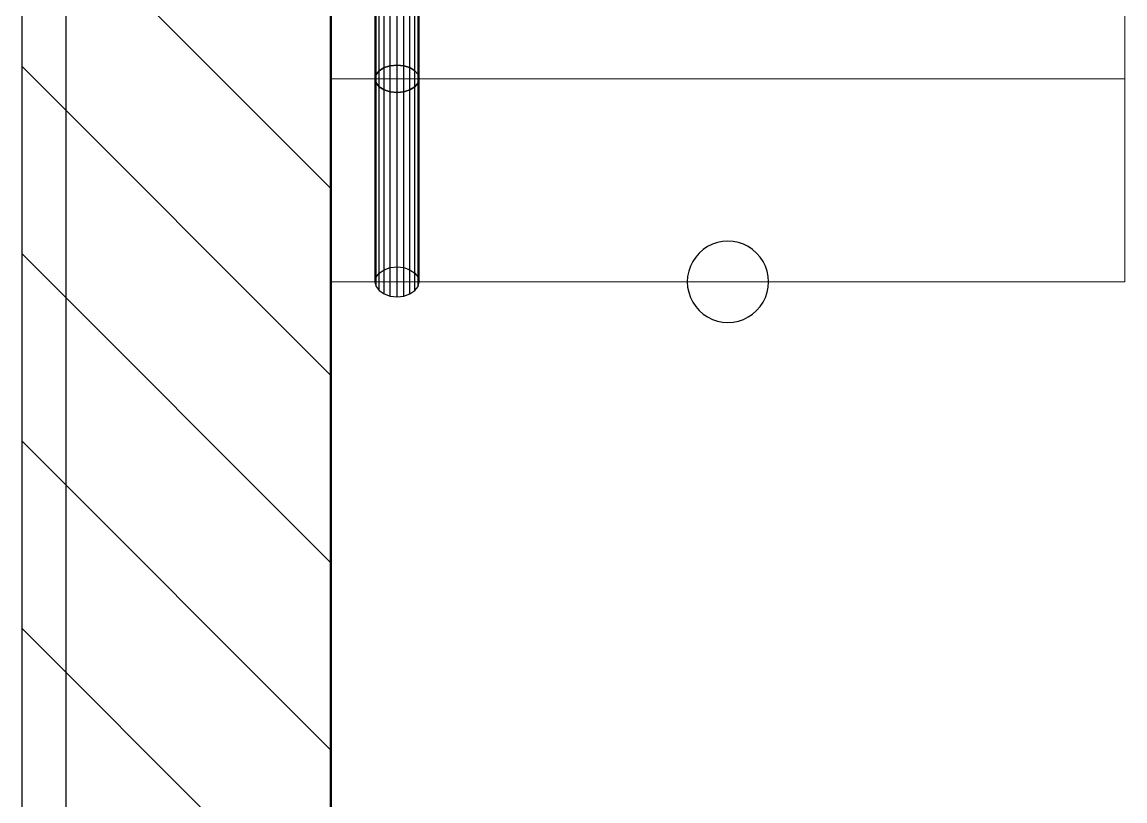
# Model space of a CAD drawing. Extents: x 0 to 756, y -25 to 420.
# Drawn here: x 118.61 to 143.61, y 219.02 to 236.66 of the extents above; entities that cross this region are included whole.
import ezdxf

# ---------------------------------------------------------------- set-up
doc = ezdxf.new("R2010")
doc.units = 0
doc.layers.get('0').update_dxf_attribs({"lineweight": 25})
doc.layers.get('DEFPOINTS').update_dxf_attribs({"lineweight": 25})
for name, color, linetype, lineweight in [('A_Aussenwand', 7, 'Continuous', 25), ('Standard', 7, 'Continuous', 25), ('TREPPE', 7, 'Continuous', 13), ('WAND_HOLZ_TRAGEND', 7, 'Continuous', 13)]:
    doc.layers.add(name, color=color, linetype=linetype, lineweight=lineweight)
doc.layers.add('A_Geschossdecke', color=7, linetype='Continuous', lineweight=25, true_color=0x008080)

# ---------------------------------------------------------------- blocks, each defined once
blk = doc.blocks.new('Referenz-A0T78P30OY')
at = {"layer": 'DEFPOINTS', "color": 0, "linetype": 'Continuous', "lineweight": 18, "ltscale": 0.18}
for p, q in [((125.607, 230.778), (125.607, 230.778)), ((143.607, 230.778), (143.607, 230.778)), ((143.607, 230.778), (143.607, 230.778))]:
    blk.add_line(p, q, dxfattribs=at)
at = {"layer": 'Standard', "color": 0, "lineweight": -2}
for p, q in [((126.632, 235.474), (126.632, 241.775)), ((126.703, 235.56), (126.703, 241.848)), ((126.813, 235.629), (126.813, 241.906)), ((126.953, 235.673), (126.953, 241.943)), ((127.107, 235.688), (127.107, 241.956)), ((127.262, 235.673), (127.262, 241.943)), ((127.401, 235.629), (127.401, 241.906)), ((127.512, 235.56), (127.512, 241.848)), ((127.583, 235.474), (127.583, 241.775)), ((126.607, 241.694), (126.607, 235.378)), ((126.632, 235.282), (126.632, 241.613)), ((126.703, 235.196), (126.703, 241.54)), ((127.512, 235.196), (127.512, 241.54)), ((127.583, 235.282), (127.583, 241.613)), ((127.607, 235.378), (127.607, 241.694)), ((126.813, 235.127), (126.813, 241.482)), ((126.953, 235.083), (126.953, 241.445)), ((127.107, 235.068), (127.107, 241.432)), ((127.262, 235.083), (127.262, 241.445)), ((127.401, 235.127), (127.401, 241.482)), ((126.703, 235.56), (126.632, 235.474)), ((126.632, 235.474), (126.703, 235.56)), ((126.813, 235.629), (126.703, 235.56)), ((126.703, 235.56), (126.813, 235.629)), ((126.703, 230.977), (126.703, 235.56)), ((126.953, 235.673), (126.813, 235.629)), ((126.813, 235.629), (126.953, 235.673)), ((126.813, 231.052), (126.813, 235.629)), ((127.107, 235.688), (126.953, 235.673)), ((126.953, 235.673), (127.107, 235.688)), ((126.953, 231.101), (126.953, 235.673)), ((127.262, 235.673), (127.107, 235.688)), ((127.107, 231.117), (127.107, 235.688)), ((127.107, 235.688), (127.262, 235.673)), ((127.401, 235.629), (127.262, 235.673)), ((127.262, 231.101), (127.262, 235.673)), ((127.262, 235.673), (127.401, 235.629)), ((127.512, 235.56), (127.401, 235.629)), ((127.401, 231.052), (127.401, 235.629)), ((127.401, 235.629), (127.512, 235.56)), ((127.583, 235.474), (127.512, 235.56)), ((127.512, 230.977), (127.512, 235.56)), ((127.512, 235.56), (127.583, 235.474)), ((126.632, 235.474), (126.607, 235.378)), ((126.607, 235.378), (126.632, 235.474)), ((126.632, 235.282), (126.607, 235.378)), ((126.607, 235.378), (126.607, 230.778)), ((126.607, 235.378), (126.632, 235.282)), ((126.632, 230.883), (126.632, 235.474)), ((126.632, 230.673), (126.632, 235.282)), ((126.703, 235.196), (126.632, 235.282)), ((126.632, 235.282), (126.703, 235.196)), ((127.583, 235.282), (127.512, 235.196)), ((127.512, 235.196), (127.583, 235.282)), ((127.607, 235.378), (127.583, 235.474)), ((127.583, 230.883), (127.583, 235.474)), ((127.583, 235.474), (127.607, 235.378)), ((127.607, 235.378), (127.583, 235.282)), ((127.583, 235.282), (127.607, 235.378)), ((127.583, 230.673), (127.583, 235.282)), ((127.607, 230.778), (127.607, 235.378)), ((126.703, 230.578), (126.703, 235.196)), ((126.813, 235.127), (126.703, 235.196)), ((126.703, 235.196), (126.813, 235.127)), ((126.813, 230.503), (126.813, 235.127)), ((126.953, 235.083), (126.813, 235.127)), ((126.813, 235.127), (126.953, 235.083)), ((126.953, 230.455), (126.953, 235.083)), ((127.107, 235.068), (126.953, 235.083)), ((126.953, 235.083), (127.107, 235.068)), ((127.262, 235.083), (127.107, 235.068)), ((127.107, 235.068), (127.262, 235.083)), ((127.107, 230.438), (127.107, 235.068)), ((127.401, 235.127), (127.262, 235.083)), ((127.262, 235.083), (127.401, 235.127)), ((127.262, 230.455), (127.262, 235.083)), ((127.512, 235.196), (127.401, 235.127)), ((127.401, 235.127), (127.512, 235.196)), ((127.401, 230.503), (127.401, 235.127)), ((127.512, 230.578), (127.512, 235.196)), ((126.703, 230.977), (126.813, 231.052)), ((126.813, 231.052), (126.953, 231.101)), ((126.953, 231.101), (127.107, 231.117)), ((127.107, 231.117), (127.262, 231.101)), ((127.262, 231.101), (127.401, 231.052)), ((127.401, 231.052), (127.512, 230.977)), ((126.607, 230.778), (126.632, 230.883)), ((126.607, 230.778), (126.632, 230.673)), ((126.632, 230.883), (126.703, 230.977)), ((127.512, 230.977), (127.583, 230.883)), ((127.583, 230.883), (127.607, 230.778)), ((127.583, 230.673), (127.607, 230.778)), ((126.632, 230.673), (126.703, 230.578)), ((126.703, 230.578), (126.813, 230.503)), ((126.813, 230.503), (126.953, 230.455)), ((127.262, 230.455), (127.401, 230.503)), ((127.401, 230.503), (127.512, 230.578)), ((127.512, 230.578), (127.583, 230.673)), ((126.953, 230.455), (127.107, 230.438)), ((127.107, 230.438), (127.262, 230.455))]:
    blk.add_line(p, q, dxfattribs=at)
at = {"layer": 'TREPPE', "color": 0}
for p, q in [((125.607, 242.037), (125.607, 235.378)), ((125.607, 235.378), (125.607, 242.037)), ((143.607, 235.378), (143.607, 237.919)), ((143.607, 237.919), (143.607, 235.378)), ((125.607, 235.378), (143.607, 235.378)), ((143.607, 235.378), (125.607, 235.378)), ((125.607, 235.378), (125.607, 235.378)), ((125.607, 235.378), (125.607, 230.778)), ((143.607, 235.378), (125.607, 235.378)), ((125.607, 235.378), (143.607, 235.378)), ((125.607, 230.778), (125.607, 235.378)), ((125.607, 235.378), (125.607, 235.378)), ((143.607, 235.378), (143.607, 235.378)), ((143.607, 230.778), (143.607, 235.378)), ((143.607, 235.378), (143.607, 230.778)), ((143.607, 235.378), (143.607, 235.378)), ((125.607, 230.778), (143.607, 230.778)), ((143.607, 230.778), (125.607, 230.778)), ((125.607, 230.778), (125.607, 230.778)), ((143.607, 230.778), (143.607, 230.778))]:
    blk.add_line(p, q, dxfattribs=at)
at = {"layer": 'TREPPE', "color": 0, "lineweight": -2}
for p, q in [((134.047, 231.508), (133.957, 231.428)), ((134.147, 231.575), (134.047, 231.508)), ((134.255, 231.628), (134.147, 231.575)), ((134.369, 231.667), (134.255, 231.628)), ((134.487, 231.69), (134.369, 231.667)), ((134.607, 231.698), (134.487, 231.69)), ((134.727, 231.69), (134.607, 231.698)), ((134.845, 231.667), (134.727, 231.69)), ((134.959, 231.628), (134.845, 231.667)), ((135.067, 231.575), (134.959, 231.628)), ((135.167, 231.508), (135.067, 231.575)), ((135.258, 231.428), (135.167, 231.508)), ((133.877, 231.338), (133.81, 231.238)), ((133.957, 231.428), (133.877, 231.338)), ((135.337, 231.338), (135.258, 231.428)), ((135.404, 231.238), (135.337, 231.338)), ((133.719, 231.016), (133.695, 230.898)), ((133.757, 231.13), (133.719, 231.016)), ((133.81, 231.238), (133.757, 231.13)), ((135.457, 231.13), (135.404, 231.238)), ((135.496, 231.016), (135.457, 231.13)), ((135.519, 230.898), (135.496, 231.016)), ((133.695, 230.898), (133.687, 230.778)), ((133.687, 230.778), (133.695, 230.658)), ((135.527, 230.778), (135.519, 230.898)), ((135.519, 230.658), (135.527, 230.778)), ((133.695, 230.658), (133.719, 230.54)), ((133.719, 230.54), (133.757, 230.426)), ((135.457, 230.426), (135.496, 230.54)), ((135.496, 230.54), (135.519, 230.658)), ((133.757, 230.426), (133.81, 230.318)), ((133.81, 230.318), (133.877, 230.218)), ((135.337, 230.218), (135.404, 230.318)), ((135.404, 230.318), (135.457, 230.426)), ((133.877, 230.218), (133.957, 230.127)), ((133.957, 230.127), (134.047, 230.048)), ((134.047, 230.048), (134.147, 229.981)), ((135.067, 229.981), (135.167, 230.048)), ((135.167, 230.048), (135.258, 230.127)), ((135.258, 230.127), (135.337, 230.218)), ((134.147, 229.981), (134.255, 229.928)), ((134.255, 229.928), (134.369, 229.889)), ((134.369, 229.889), (134.487, 229.866)), ((134.487, 229.866), (134.607, 229.858)), ((134.607, 229.858), (134.727, 229.866)), ((134.727, 229.866), (134.845, 229.889)), ((134.845, 229.889), (134.959, 229.928)), ((134.959, 229.928), (135.067, 229.981))]:
    blk.add_line(p, q, dxfattribs=at)
at = {"layer": 'WAND_HOLZ_TRAGEND', "color": 0, "lineweight": 50}
blk.add_line((125.607, 217.82), (125.607, 290.217), dxfattribs=at)
blk.add_line((125.607, 217.82), (125.607, 290.217), dxfattribs=at)
blk = doc.blocks.new('Wand-A0T78P3WOY', base_point=(118.607, 23.521))
at = {"color": 0, "linetype": 'ByBlock', "lineweight": -2, "ltscale": 0.25}
for p, q in [((118.607, 217.82), (118.607, 290.217)), ((125.607, 217.82), (125.607, 259.578))]:
    blk.add_line(p, q, dxfattribs=at)
at = {"color": 0, "lineweight": -2}
for p, q in [((125.607, 232.895), (118.607, 239.895)), ((125.607, 228.653), (118.607, 235.653)), ((125.607, 224.41), (118.607, 231.41)), ((125.607, 220.167), (118.607, 227.167)), ((123.712, 217.82), (118.607, 222.925))]:
    blk.add_line(p, q, dxfattribs=at)
blk = doc.blocks.new('Geschossdecke-A0T78P4UOY', base_point=(119.607, 24.521))
at = {"color": 0, "linetype": 'ByBlock', "lineweight": -2, "ltscale": 0.25}
blk.add_line((119.607, 24.521), (119.607, 382.578), dxfattribs=at)

msp = doc.modelspace()

# ---------------------------------------------------------------- block references
at = {"color": 8, "lineweight": 25, "ltscale": 0.25, "true_color": 0x808080}
msp.add_blockref('Referenz-A0T78P30OY', (0, 0), dxfattribs=at)
at = {"layer": 'A_Aussenwand', "ltscale": 0.25}
msp.add_blockref('Wand-A0T78P3WOY', (118.607, 23.521), dxfattribs=at)
at = {"layer": 'A_Geschossdecke', "ltscale": 0.25}
msp.add_blockref('Geschossdecke-A0T78P4UOY', (119.607, 24.521), dxfattribs=at)

doc.saveas('drawing.dxf')
